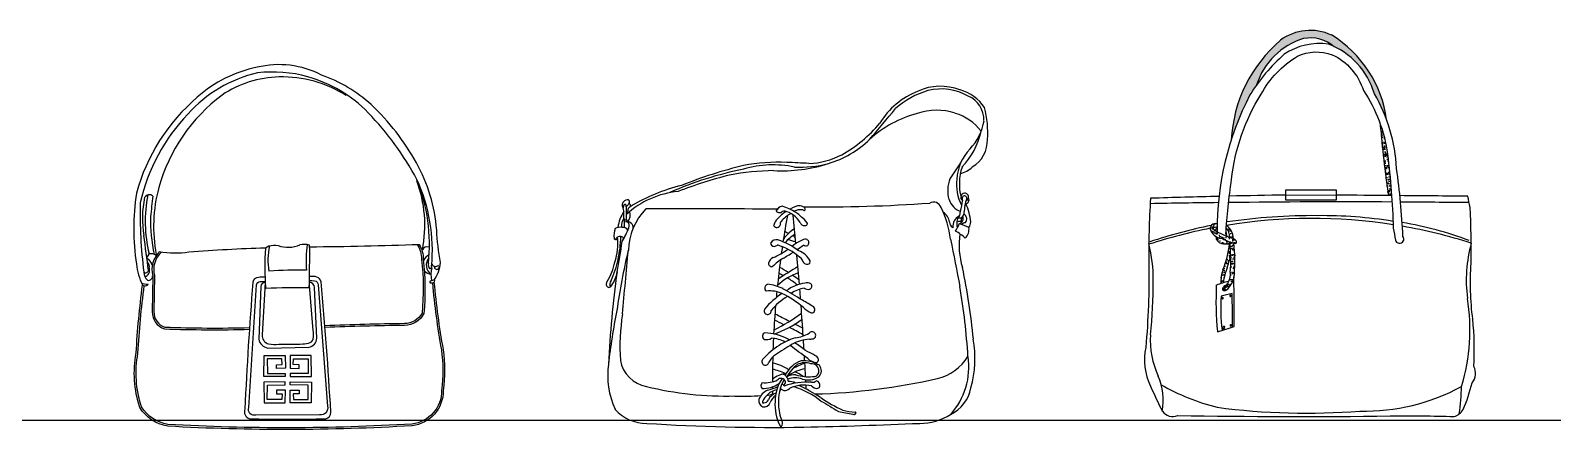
# Model space of a CAD drawing. Header units: inches. Extents: x 8.4 to 50.9, y 14.4 to 39.2.
# Drawn here: x 12.05 to 13.367, y 27.561 to 27.906 of the extents above; entities that cross this region are included whole.
import ezdxf

# ---------------------------------------------------------------- set-up
doc = ezdxf.new("R2010")
doc.units = ezdxf.units.IN
doc.header["$MEASUREMENT"] = 0
for name, color, linetype in [('02', 2, 'Continuous'), ('1', 1, 'Continuous'), ('8', 8, 'Continuous')]:
    doc.layers.add(name, color=color, linetype=linetype)
pattern_1 = [(37.5, (11.6608173, 27.088895), (-0.0001290104, 0.003946135), [0, -0.00311296, 0, -0.0034816, 0, -0.003328]), (7.5, (11.6608173, 27.088895), (0.003624503, 0.005779755), [0, -0.00167936, 0, -0.00280576, 0, -0.0010752]), (327.5, (11.6582982, 27.088895), (0.0063777625, 1.159e-05), [0, -0.001024, 0, -0.0036864, 0, -0.0048128]), (317.5, (11.658298, 27.088895), (0.006156547, 0.00179748), [0, -0.000512, 0, -0.00241664, 0, -0.0027648])]

msp = doc.modelspace()

# ---------------------------------------------------------------- hatches: boundary and pattern name
at = {"layer": '8'}
h = msp.add_hatch(dxfattribs=at)
h.set_pattern_fill('AR-SAND', color=256, scale=0.002048, style=0)
h.set_pattern_definition(pattern_1)
h.paths.add_polyline_path([(13.1314, 27.8976, 0.205825), (13.0886, 27.8112, -0.041599), (13.1049, 27.8504, -0.016168), (13.1106, 27.859, -0.246713), (13.1513, 27.899, -0.231985), (13.1779, 27.892, -0.212238), (13.2125, 27.8514, -0.043129), (13.2231, 27.8288, 0.226055), (13.1754, 27.9021, 0.273383)])
h = msp.add_hatch(dxfattribs=at)
h.set_pattern_fill('AR-SAND', color=256, scale=0.002048, style=0)
h.set_pattern_definition(pattern_1)
h.paths.add_polyline_path([(13.2176, 27.8252, 0.015561), (13.2247, 27.7633), (13.2274, 27.7633, 0.011616), (13.2239, 27.799, 0.053214)])
h = msp.add_hatch(dxfattribs=at)
h.set_pattern_fill('AR-SAND', color=256, scale=0.002048, style=0)
h.set_pattern_definition(pattern_1)
h.paths.add_polyline_path([(13.0738, 27.7334, -0.726538), (13.0765, 27.7387, -0.000061), (13.0765, 27.7388, 0.688561), (13.071, 27.7328, 0.242373), (13.0811, 27.7261, 0.052909), (13.0921, 27.7219, 0.704679), (13.0929, 27.7242, 0.187544), (13.0894, 27.7264, -0.04321)])
h.paths.add_polyline_path([(13.0845, 27.7375, 0.000873), (13.0844, 27.7355, -0.184902), (13.0872, 27.7272, 0.005834), (13.0894, 27.7264, -0.043328), (13.0903, 27.7262, 0.270775)], flags=17)
h.paths.add_polyline_path([(13.0874, 27.7234, -0.030868), (13.0811, 27.7261, -0.119457), (13.0752, 27.7282, 0.356149), (13.0803, 27.7218, 0.068662), (13.0873, 27.7215, -0.071472), (13.0815, 27.6989, 0.090903), (13.0795, 27.6871, -0.005181), (13.0821, 27.6879, -0.110062), (13.0826, 27.6922, 0.008596), (13.0883, 27.7114, 0.021982)])
h.paths.add_polyline_path([(13.0911, 27.7222, -0.017045), (13.0874, 27.7234, -0.049153), (13.0879, 27.6967, -0.258504), (13.0812, 27.6825, 0.038664), (13.0812, 27.682, -0.106655), (13.0844, 27.6816, 0.223544), (13.0915, 27.6954, 0.041507)])

# ---------------------------------------------------------------- linework, layer by layer
at = {"layer": '02'}
msp.add_line((13.1359, 27.7637), (13.1794, 27.7638), dxfattribs=at)
for points in [[(13.084, 27.7297, -0.020627), (13.089, 27.7771, -0.114222), (13.1145, 27.8509, -0.134134), (13.146, 27.8837, -0.201871), (13.1761, 27.8851, -0.20974), (13.203, 27.8541, -0.117435), (13.2239, 27.799, -0.020736), (13.2289, 27.7352, -0.000654), (13.2307, 27.7248, 1.241908), (13.2372, 27.7279, 0.02497), (13.2317, 27.7867, 0.118132), (13.2125, 27.8514, 0.234041), (13.1729, 27.8942, 0.185773), (13.1346, 27.8855, 0.072792), (13.1049, 27.8504, 0.12076), (13.0764, 27.732)], [(12.4048, 27.7054, -0.038297), (12.4014, 27.7335, 0.109478), (12.3838, 27.7915, 0.077694), (12.3447, 27.842, 0.097632), (12.3018, 27.8674, 0.182977), (12.246, 27.8742, 0.133848), (12.1943, 27.8483, 0.150105), (12.1416, 27.7653, 0.073277), (12.1416, 27.7039, 0.090266), (12.1469, 27.6859)], [(12.397, 27.7021, 0.132112), (12.3842, 27.7773, 0.066631), (12.3422, 27.8349, 0.133445), (12.2898, 27.8659, 0.102837), (12.2464, 27.8693, 0.15692), (12.1861, 27.8338, 0.133101), (12.1449, 27.7571, 0.133101)], [(12.3232, 27.8498, 0.146402), (12.2651, 27.8659, 0.141579), (12.2157, 27.8502, 0.165042), (12.161, 27.7702, 0.115819), (12.1588, 27.7122)], [(13.0781, 27.7626, 0.002234), (13.0189, 27.7609, 0.021437), (13.0175, 27.7043, -0.023809), (13.0148, 27.632, 0.169659), (13.0189, 27.5984, 0.012942), (13.0291, 27.5768, 0.346725), (13.0424, 27.5731, 0.007754), (13.2262, 27.5727, -0.010628), (13.2815, 27.5722, 0.179871), (13.2893, 27.5782, 0.043361), (13.297, 27.6014, 0.314807), (13.2985, 27.6155, 0.042008), (13.2976, 27.6564, -0.045928), (13.2962, 27.7048, 0.018191), (13.2953, 27.7531, -0.026787), (13.2935, 27.7627, 0.000017), (13.2346, 27.7632)], [(12.2532, 27.7179, 0.011797), (12.1871, 27.7143, -0.081551), (12.1614, 27.7146, 0.26168), (12.1557, 27.6939), (12.1553, 27.6628, 0.337238), (12.1659, 27.648, 0.01536), (12.2393, 27.6476, 0.01536)], [(12.2915, 27.719, 0.007276), (12.3862, 27.7211, -0.134739), (12.3898, 27.708, -0.048518), (12.3903, 27.6613, -0.272983), (12.3735, 27.651, 0.006691), (12.3048, 27.6492, 0.006691)], [(12.3844, 27.7211, -0.144477), (12.3883, 27.7079, -0.048272), (12.3888, 27.6617, -0.268324), (12.3735, 27.6525, 0.006691), (12.3047, 27.6507)], [(12.1633, 27.7143, 0.278877), (12.1572, 27.6941), (12.1568, 27.6628, 0.333437), (12.1662, 27.6495, 0.015317), (12.2393, 27.6491)], [(12.2529, 27.6927, 0.050723), (12.2472, 27.6925, 0.410026), (12.2423, 27.6883, 0.007864), (12.2354, 27.5786, 0.428407), (12.2394, 27.5703, 0.014868), (12.3054, 27.5703, 0.363622), (12.3098, 27.5759, 0.007245), (12.3015, 27.6888, 0.235519), (12.2977, 27.6928, 0.09152), (12.2913, 27.6933, 0.09152)], [(12.399, 27.6884, 0.021055), (12.4069, 27.6301, -0.064666), (12.4071, 27.5947, -0.380977), (12.3801, 27.5642, -0.029109), (12.1687, 27.5638, -0.220614), (12.1445, 27.5801, -0.125795), (12.1414, 27.6272, -0.018528), (12.1469, 27.6859)], [(12.3976, 27.6877, 0.020835), (12.4054, 27.6299, -0.064791), (12.4056, 27.5948, -0.381488), (12.38, 27.5657, -0.029092), (12.1689, 27.5653, -0.218627), (12.146, 27.5807, -0.125577), (12.1429, 27.627, -0.018444), (12.1484, 27.6853)], [(12.2913, 27.6898), (12.2935, 27.6899), (12.2958, 27.6895, -0.38744), (12.2988, 27.6861), (12.3068, 27.5812, -0.577581), (12.3001, 27.5737), (12.2449, 27.5735, -0.640835), (12.2389, 27.5799), (12.2454, 27.686, -0.309376), (12.2487, 27.6889, -0.053038), (12.253, 27.689)], [(12.2531, 27.6882, 0.352727), (12.2491, 27.6847), (12.2474, 27.6391, 0.305897), (12.2552, 27.6314), (12.2907, 27.6321, 0.35933), (12.2976, 27.64), (12.2957, 27.6838, 0.394845), (12.2912, 27.6883)], [(12.253, 27.6882), (12.2504, 27.6428, 0.372664), (12.2559, 27.635, 0.054097), (12.2648, 27.6347, 0.016111), (12.2855, 27.635, 0.096813), (12.2919, 27.6361, 0.318649), (12.2947, 27.6409, 0.094195), (12.2944, 27.6465), (12.2914, 27.6854)]]:
    msp.add_lwpolyline(points, format="xyb", dxfattribs=at)
for points in [[(13.1359, 27.7683), (13.1794, 27.7683), (13.1794, 27.7592), (13.1359, 27.7592)], [(12.2627, 27.6138), (12.2627, 27.617), (12.2677, 27.6172), (12.2675, 27.6222), (12.2548, 27.6222), (12.2549, 27.6095), (12.2703, 27.6093), (12.2703, 27.6068), (12.2518, 27.6069), (12.2522, 27.6249), (12.2704, 27.625), (12.2705, 27.6141)], [(12.2823, 27.6138), (12.2823, 27.617), (12.2773, 27.6172), (12.2774, 27.6222), (12.2902, 27.6222), (12.2901, 27.6095), (12.2747, 27.6093), (12.2747, 27.6068), (12.2932, 27.6069), (12.2928, 27.6249), (12.2746, 27.625), (12.2745, 27.6141)], [(12.2627, 27.5951), (12.2627, 27.5919), (12.2677, 27.5918), (12.2675, 27.5868), (12.2548, 27.5868), (12.2549, 27.5994), (12.2703, 27.5997), (12.2703, 27.6022), (12.2518, 27.602), (12.2522, 27.5841), (12.2704, 27.5839), (12.2705, 27.5949)], [(12.2823, 27.5951), (12.2823, 27.5919), (12.2773, 27.5918), (12.2774, 27.5868), (12.2902, 27.5868), (12.2901, 27.5994), (12.2747, 27.5997), (12.2747, 27.6022), (12.2932, 27.602), (12.2928, 27.5841), (12.2746, 27.5839), (12.2745, 27.5949)]]:
    msp.add_lwpolyline(points, close=True, dxfattribs=at)
msp.add_lwpolyline([(12.2561, 27.7196), (12.2532, 27.7179)], dxfattribs=at)
for centre, radius, start, end in [((13.1571, 27.8626), 0.0435, 65.2141, 126.3745), ((13.1223, 27.8154), 0.1017, 7.5805, 58.532), ((13.2105, 27.8047), 0.122, 130.4216, 176.9434), ((13.1691, 27.8403), 0.0614, 106.8462, 162.2817), ((13.1574, 27.8684), 0.0312, 49.111, 101.3538), ((12.8424, 27.7905), 0.0677, 111.3443, 148.5115), ((12.847, 27.7834), 0.0736, 106.301, 131.3919), ((12.8372, 27.8106), 0.0472, 69.0814, 114.3184), ((12.8379, 27.8092), 0.0463, 59.7697, 104.3972), ((12.8447, 27.8193), 0.0366, 33.3406, 75.1726), ((12.8522, 27.8285), 0.0226, 358.9688, 66.6445), ((11.3922, 28.996), 1.8212, 319.4426, 320.543), ((12.8337, 27.7872), 0.0499, 71.0686, 109.5571), ((12.7952, 27.8179), 0.0829, 355.8361, 15.005), ((12.6914, 27.9043), 0.1219, 299.7821, 319.9332), ((12.842, 27.739), 0.0984, 104.6844, 132.2191), ((12.8381, 27.7931), 0.0429, 36.9886, 74.0013), ((12.8283, 27.8359), 0.0472, 316.822, 350.4079), ((14.2158, 27.9077), 1.0016, 184.7233, 188.2894), ((12.7139, 27.8767), 0.0897, 287.0707, 313.6834), ((12.8096, 27.8325), 0.0642, 315.9368, 347.8069), ((12.8513, 27.8109), 0.0265, 300.3437, 2.0925), ((12.7211, 27.8573), 0.0663, 271.9257, 297.6436), ((12.8908, 27.776), 0.0394, 135.4099, 177.8733), ((12.7272, 27.4842), 0.3079, 101.289, 113.7905), ((12.7671, 27.3841), 0.4174, 103.9145, 111.635), ((12.6963, 27.5639), 0.221, 90.9017, 100.8822), ((12.6975, 27.623), 0.1691, 87.7471, 100.4836), ((12.6925, 27.6973), 0.0925, 78.6141, 106.0699), ((12.7, 27.9168), 0.1321, 266.8896, 287.7588), ((12.6646, 26.7385), 1.0542, 86.8041, 87.8497), ((12.7161, 27.8806), 0.0928, 266.7335, 285.0925), ((12.7296, 27.8656), 0.1453, 322.8502, 329.3823), ((12.901, 27.7733), 0.0475, 162.1325, 194.0838), ((12.8481, 27.8056), 0.0242, 284.9057, 313.5317), ((12.2447, 27.7211), 0.1504, 353.7082, 21.924), ((12.2802, 27.7375), 0.1109, 348.9851, 20.3394), ((12.6497, 27.6213), 0.1551, 103.6192, 121.4479), ((12.7621, 27.366), 0.4287, 104.5287, 110.753), ((12.8719, 27.7675), 0.0285, 158.6182, 195.7069), ((12.8889, 27.7724), 0.0378, 172.3687, 207.5592), ((12.5466, 27.748), 0.4018, 178.7025, 187.2901), ((12.2366, 27.7433), 0.0898, 168.1401, 189.3675), ((12.1527, 27.7595), 0.00455, 46.0513, 150.6663), ((12.2677, 27.7408), 0.1185, 168.769, 193.6637), ((12.8033, 27.6776), 0.653, 172.499, 174.0699), ((12.5655, 27.7549), 0.00378, 131.5494, 223.4672), ((12.5667, 27.7554), 0.00437, 81.3863, 147.4646), ((12.5463, 27.7727), 0.027, 314.9866, 322.3474), ((12.6177, 27.6897), 0.0775, 95.5606, 132.364), ((12.5657, 27.7578), 0.00249, 320.9499, 49.448), ((12.5673, 27.7545), 0.00178, 331.1405, 77.7842), ((12.7301, 29.1926), 1.4392, 269.5481, 273.895), ((12.8312, 27.7508), 0.00686, 19.5307, 119.3895), ((12.861, 27.7658), 0.0175, 200.0133, 247.8464), ((13.183, 27.6897), 0.3341, 167.9758, 169.6757), ((12.8581, 27.7622), 0.00323, 37.2103, 188.5356), ((12.857, 27.7613), 0.00218, 169.9412, 250.2385), ((12.8582, 27.7607), 0.00237, 86.2082, 215.886), ((12.9266, 27.7421), 0.0694, 165.8472, 175.8126), ((12.8576, 27.7607), 0.00244, 316.299, 71.7628), ((12.8581, 27.7596), 0.00375, 288.1633, 24.7382), ((12.8585, 27.762), 0.00305, 286.2256, 45.6788), ((13.186, 18.7866), 8.9712, 90.69262, 91.06882), ((13.186, 18.7866), 8.9712, 89.73301, 90.63606), ((13.2337, 21.1395), 6.6249, 90.84593, 91.26893), ((6.2103, -840.7221), 868.5137, 89.5370814, 89.5402278), ((13.186, 18.7866), 8.9712, 89.30744, 89.68614), ((12.301, 27.7437), 0.1473, 179.4676, 192.2544), ((12.5904, 27.7318), 0.0325, 146.488, 173.1495), ((12.5757, 27.7362), 0.0146, 148.6709, 181.9523), ((12.5662, 27.7529), 0.00353, 128.7834, 190.3645), ((12.5404, 27.7469), 0.023, 352.1031, 13.5482), ((12.5467, 27.7387), 0.0173, 349.4631, 16.9016), ((12.5646, 27.7437), 0.0014, 178.9616, 294.3734), ((12.5638, 27.7541), 0.0016, 343.3802, 83.0218), ((10.8269, 27.7235), 1.7388, 0.6234, 0.9918), ((12.5624, 27.7505), 0.00464, 311.3703, 15.9931), ((12.5572, 27.7471), 0.0116, 326.104, 12.6287), ((12.5708, 27.7497), 0.00441, 115.7852, 151.8276), ((12.6205, 27.7146), 0.0533, 135.6699, 178.6859), ((12.6077, 19.145), 8.6069, 89.4128, 90.1692), ((12.7212, 27.721), 0.0334, 121.7802, 144.0307), ((12.7021, 27.7465), 0.00788, 103.5119, 156.2805), ((12.6985, 27.7546), 0.00609, 234.1909, 277.7597), ((12.702, 27.7465), 0.00338, 85.3545, 142.5341), ((12.7181, 27.7267), 0.0234, 117.0038, 142.7132), ((12.6866, 27.71), 0.0462, 40.6705, 72.8119), ((13.4979, 27.6022), 0.8061, 169.7259, 171.3639), ((12.6966, 27.7282), 0.0225, 31.5979, 75.4582), ((12.7162, 27.7396), 0.0149, 91.0883, 127.4613), ((9.8155, 27.4539), 2.909, 5.2818, 5.7689), ((12.7163, 27.737), 0.014, 82.1424, 115.2157), ((12.7156, 27.7493), 0.0052, 28.1229, 86.5999), ((12.7192, 27.7515), 0.00109, 213.0687, 14.8199), ((12.7584, 27.7143), 0.0882, 7.3194, 26.0437), ((12.8335, 27.739), 0.0116, 7.076, 58.4176), ((12.8573, 27.7369), 0.00944, 114.7911, 188.5664), ((12.8615, 27.7392), 0.0103, 142.4535, 199.8953), ((12.8536, 27.7478), 0.00387, 252.3259, 350.6195), ((12.8453, 27.7496), 0.00908, 332.5109, 359.3935), ((12.852, 27.7435), 0.00487, 286.2464, 20.7366), ((12.8629, 27.74), 0.00821, 140.8626, 183.4755), ((12.8551, 27.743), 0.0048, 319.8353, 60.4132), ((12.8145, 27.736), 0.049, 5.2403, 24.1785), ((13.1584, 27.2871), 0.4564, 81.1227, 99.3168), ((13.1604, 27.2158), 0.5301, 89.679, 98.1506), ((13.1676, 27.3626), 0.3833, 80.8244, 90.6376), ((12.5742, 27.7284), 0.0195, 160.6049, 186.0749), ((12.5595, 27.7282), 0.00765, 74.3447, 119.5494), ((12.5626, 27.731), 0.00469, 29.2332, 102.6958), ((12.5206, 27.7511), 0.0494, 326.2651, 341.5454), ((12.5662, 27.7357), 0.00504, 48.1309, 117.6311), ((12.5642, 27.7407), 0.00223, 1.0054, 53.9293), ((12.5635, 27.7374), 0.00448, 334.3764, 48.1575), ((12.5663, 27.7356), 0.00503, 355.8693, 49.147), ((12.6698, 27.7467), 0.0252, 337.2091, 345.8917), ((12.6956, 27.7388), 0.00311, 215.1298, 340.796), ((12.7018, 27.7384), 0.00339, 133.3658, 192.1234), ((12.7291, 27.7053), 0.0344, 121.881, 143.8364), ((61.2951, 124.9965), 108.727, 243.453507, 243.455603), ((12.7191, 27.7409), 0.00349, 196.8002, 281.7721), ((12.7204, 27.739), 0.00164, 245.8316, 43.4997), ((12.8501, 27.7401), 0.00505, 175.6921, 244.9508), ((12.7863, 27.7691), 0.0736, 330.207, 335.6914), ((12.8329, 27.6999), 0.0369, 45.8582, 62.1337), ((12.8534, 27.7386), 0.00235, 54.6272, 121.5577), ((12.9174, 27.7205), 0.0642, 171.2457, 197.6181), ((12.8439, 27.6998), 0.0401, 63.599, 76.4663), ((12.8585, 27.7367), 0.00313, 86.3774, 153.1435), ((12.8506, 27.7344), 0.0113, 315.0911, 7.0697), ((12.8555, 27.7404), 0.00786, 323.5702, 0.4625), ((13.1584, 27.2871), 0.4564, 101.1, 107.9868), ((13.1628, 27.2884), 0.4583, 101.5171, 108.3848), ((13.0749, 27.7347), 0.00436, 68.7368, 206.936), ((13.0825, 27.7392), 0.0132, 209.0842, 263.581), ((13.076, 27.7357), 0.00312, 81.7241, 225.7234), ((13.1584, 27.2871), 0.4564, 100.3482, 100.7975), ((13.122, 27.8199), 0.099, 240.8963, 250.7932), ((13.0779, 27.7329), 0.00287, 121.0902, 182.3169), ((13.0786, 27.7291), 0.0062, 351.6376, 27.0078), ((13.075, 27.7276), 0.0122, 358.2738, 40.177), ((13.0777, 27.7268), 0.0126, 357.423, 57.5571), ((13.1879, 27.4428), 0.3011, 69.2423, 80.7014), ((13.1584, 27.2871), 0.4564, 72.4124, 80.1212), ((-17.4603, 23.7177), 29.8788, 7.65618, 7.71476), ((12.4685, 27.7023), 0.2159, 175.8609, 185.1436), ((12.3085, 27.7073), 0.0531, 166.5163, 190.2633), ((12.2619, 27.6861), 0.0339, 86.0714, 99.7453), ((12.2728, 27.7438), 0.0253, 250.1448, 294.0017), ((12.2867, 27.7053), 0.0158, 72.8176, 103.4299), ((12.3975, 27.7069), 0.1091, 172.6403, 184.3262), ((11.1623, 27.7102), 1.1292, 358.6368, 0.5168), ((12.3931, 27.7143), 0.00456, 70.9641, 152.6049), ((12.5567, 27.7274), 0.00225, 208.4573, 301.0574), ((12.5032, 27.7223), 0.0549, 342.4112, 5.3273), ((12.5596, 27.7243), 0.00358, 73.9137, 165.0692), ((12.3081, 27.7512), 0.2551, 347.7941, 353.7971), ((12.4707, 27.7286), 0.0899, 346.7949, 359.4773), ((12.5609, 27.7256), 0.00215, 3.797, 98.4104), ((12.695, 27.7195), 0.0056, 74.0525, 147.4595), ((12.6932, 27.7223), 0.00296, 175.978, 271.4066), ((12.669, 27.7666), 0.0615, 292.2987, 306.0965), ((12.69, 27.7318), 0.0129, 284.8774, 298.6916), ((12.6814, 27.671), 0.0517, 48.5578, 73.3746), ((12.6783, 27.6687), 0.0591, 52.2138, 71.9689), ((13.4979, 27.6022), 0.8061, 171.6647, 172.0862), ((12.7275, 27.7019), 0.0322, 119.9843, 140.3318), ((-663.3398, -2678.7885), 2789.6688, 75.9752346, 75.9753834), ((12.7441, 27.6712), 0.0598, 116.3883, 126.3475), ((12.7546, 27.7651), 0.0578, 219.0929, 222.0833), ((12.6158, 27.8597), 0.1731, 304.1449, 306.4713), ((12.72, 27.7219), 0.00376, 59.6122, 129.907), ((12.7208, 27.7233), 0.00345, 232.7107, 295.8778), ((12.7202, 27.7225), 0.00313, 313.343, 56.7506), ((15.2957, 28.1842), 2.4923, 190.6043, 191.5648), ((12.9122, 27.6934), 0.1089, 358.0664, 15.0586), ((13.0817, 27.7281), 0.00644, 179.3483, 257.7616), ((13.0851, 27.747), 0.0256, 259.2482, 274.9596), ((13.1061, 27.7761), 0.056, 243.4028, 255.5173), ((13.0059, 27.7303), 0.0818, 337.4462, 353.7986), ((12.9524, 27.7074), 0.1359, 355.4964, 6.7525), ((13.0883, 27.7209), 0.00566, 36.1172, 78.6055), ((12.93, 27.7062), 0.1618, 356.1752, 5.6824), ((13.0921, 27.7232), 0.00128, 272.0576, 52.7438), ((13.4156, 27.6899), 0.1236, 164.8434, 187.2464), ((12.1489, 27.7131), 0.00356, 296.6437, 355.2606), ((12.1464, 27.7008), 0.00922, 14.0156, 62.4791), ((12.1479, 27.7018), 0.00508, 343.89, 51.3178), ((12.1542, 27.7058), 0.00719, 50.6006, 103.5657), ((12.399, 27.7031), 0.00982, 115.4197, 155.5825), ((12.4018, 27.7031), 0.00946, 139.8381, 234.9571), ((12.4003, 27.7036), 0.00622, 170.5499, 213.6735), ((12.4003, 27.7054), 0.00344, 206.8396, 319.9491), ((12.375, 27.7078), 0.0298, 323.2129, 355.4373), ((12.5057, 27.7157), 0.0508, 328.1313, 348.721), ((12.4851, 27.7221), 0.0745, 334.2318, 349.0655), ((13.028, 27.6017), 0.4748, 166.0934, 172.486), ((2.1408, 28.6503), 10.4681, 354.57658, 354.87816), ((12.6965, 27.7023), 0.0085, 119.4928, 163.3425), ((12.6914, 27.7048), 0.00304, 182.0716, 280.6566), ((12.7327, 27.6605), 0.0581, 123.4502, 134.6187), ((13.4979, 27.6022), 0.8061, 172.4876, 174.1293), ((12.6158, 27.8597), 0.1731, 299.3704, 302.8078), ((9.8155, 27.4539), 2.909, 4.5879, 5.0863), ((12.7084, 27.6984), 0.0181, 27.8505, 70.2421), ((12.7142, 27.7062), 0.00377, 3.667, 67.2134), ((12.7215, 27.7078), 0.00384, 199.5184, 283.8127), ((12.7224, 27.7061), 0.00207, 271.816, 20.7583), ((12.5268, 27.869), 0.5832, 342.3569, 344.327), ((12.1496, 27.6991), 0.00263, 235.3767, 344.4068), ((12.1567, 27.6968), 0.00864, 178.596, 230.9421), ((12.1474, 27.6987), 0.00569, 284.8414, 18.2941), ((12.152, 27.6936), 0.00365, 257.961, 4.8906), ((12.2822, 27.3205), 0.3783, 88.9995, 93.9262), ((12.3969, 27.7036), 0.00826, 221.6184, 266.7799), ((12.3957, 27.7015), 0.00144, 245.228, 24.1537), ((12.4275, 27.6944), 0.0311, 168.0657, 188.8534), ((12.4015, 27.7015), 0.00207, 165.2841, 8.3617), ((13.4002, 27.5776), 0.8512, 171.9189, 177.3141), ((12.5274, 27.7026), 0.0306, 326.7587, 349.9686), ((12.7304, 27.6497), 0.0495, 108.8323, 133.675), ((12.8231, 27.5123), 0.2187, 119.9248, 125.2668), ((12.6642, 27.6246), 0.0787, 61.8954, 65.1169), ((12.4598, 27.3189), 0.4506, 56.9735, 58.0888), ((12.6642, 27.6246), 0.0787, 51.1978, 58.985), ((12.4598, 27.3189), 0.4506, 55.5197, 56.4248), ((12.3532, 27.5927), 0.5145, 5.1822, 12.1536), ((13.1127, 27.6877), 0.0331, 160.1133, 180.9461), ((13.0718, 27.6957), 0.0162, 305.702, 3.6776), ((13.092, 27.689), 0.00998, 161.2298, 186.3529), ((13.0733, 27.696), 0.0182, 307.562, 357.9658), ((10.1813, 27.6464), 2.91, 0.0744, 0.8903), ((12.1507, 27.6999), 0.0132, 249.9529, 272.8792), ((12.1491, 27.6894), 0.0042, 238.3681, 302.0979), ((12.1512, 27.6863), 0.000469, 295.7955, 58.9948), ((12.28, 26.9802), 0.7033, 89.0915, 92.1575), ((12.3959, 27.6883), 0.000599, 102.7519, 310.4175), ((12.3985, 27.6858), 0.0042, 73.1585, 131.3507), ((12.3973, 27.6902), 0.00249, 246.2158, 351.3644), ((12.5512, 27.6868), 0.00317, 138.9117, 242.7869), ((12.5501, 27.6869), 0.00302, 263.7678, 338.1161), ((12.5564, 27.6866), 0.00524, 143.2057, 205.8629), ((12.6884, 27.6833), 0.0033, 104.4138, 234.8361), ((12.7427, 27.6158), 0.0759, 124.1985, 139.3283), ((12.6895, 27.6538), 0.027, 66.8159, 96.3445), ((12.6829, 27.6439), 0.0429, 65.0657, 83.721), ((13.4979, 27.6022), 0.8061, 174.4589, 174.8239), ((12.6617, 27.5997), 0.0877, 49.5296, 64.0627), ((12.5119, 27.3442), 0.3877, 57.9444, 60.8243), ((12.7231, 27.6566), 0.031, 95.5241, 128.5658), ((12.7256, 27.6506), 0.0332, 100.7931, 122.1091), ((9.8155, 27.4539), 2.909, 4.3321, 4.5022), ((12.7226, 27.6874), 0.00526, 231.708, 285.6911), ((12.7221, 27.6833), 0.00468, 51.1015, 115.6828), ((12.7233, 27.6849), 0.00266, 285.2097, 50.0916), ((12.2905, 27.5892), 0.5715, 3.4974, 9.6063), ((12.6608, 27.6831), 0.3603, 353.5681, 1.0597), ((13.3855, 27.673), 0.31, 177.606, 185.073), ((13.118, 27.5643), 0.1287, 104.2422, 109.1293), ((13.1146, 27.5493), 0.1316, 100.9772, 105.2691), ((13.0848, 27.682), 0.00363, 95.715, 190.3665), ((13.0819, 27.6744), 0.0076, 70.8196, 95.1711), ((13.0827, 27.6838), 0.00277, 239.8209, 308.7756), ((8.9666, 27.6336), 4.1232, 0.2225, 0.6239), ((12.6876, 27.6635), 0.003, 144.0731, 264.8518), ((12.7336, 27.6285), 0.0556, 121.2317, 140.6083), ((13.4979, 27.6022), 0.8061, 175.3094, 177.0532), ((9.8155, 27.4539), 2.909, 3.7035, 4.222), ((12.6245, 27.509), 0.1885, 56.7941, 60.3572), ((12.7339, 27.6818), 0.0217, 225.0936, 247.0168), ((12.7257, 27.6647), 0.00288, 266.3041, 44.644), ((13.2353, 27.6661), 0.1557, 176.2646, 187.0709), ((13.0816, 27.6744), 0.000789, 99.3207, 221.0499), ((13.0812, 27.6746), 0.000692, 255.2645, 65.1062), ((13.0882, 27.6765), 0.000735, 105.9148, 209.0089), ((13.0879, 27.6763), 0.000444, 211.4216, 343.2707), ((13.0876, 27.6765), 0.000744, 337.0899, 64.3936), ((13.1271, 27.6472), 0.1681, 343.083, 9.2708), ((13.0717, 27.558), 0.5252, 168.3842, 173.4991), ((12.7474, 27.6325), 0.1875, 171.2935, 183.5898), ((12.6878, 27.6634), 0.0029, 261.2896, 8.6613), ((12.6127, 27.8081), 0.18, 296.4913, 305.4374), ((12.6644, 27.7268), 0.0881, 288.9483, 307.0152), ((12.4665, 27.1755), 0.531, 63.7218, 64.681), ((11.4084, 25.1289), 2.8396, 62.7979, 63.0803), ((11.4084, 25.1289), 2.8396, 62.5356, 62.6922), ((13.0885, 27.651), 0.00092, 162.3652, 251.917), ((13.0883, 27.6507), 0.000898, 36.1071, 139.3154), ((13.0877, 27.6514), 0.00127, 290.7606, 355.924), ((12.6862, 27.6416), 0.0031, 106.0358, 240.9545), ((12.6866, 27.647), 0.00832, 256.7272, 301.5406), ((12.6839, 27.6006), 0.044, 61.4552, 88.1308), ((12.6895, 27.6115), 0.0284, 62.2808, 87.1803), ((13.4979, 27.6022), 0.8061, 177.3311, 178.0207), ((12.7298, 27.5836), 0.0596, 107.6915, 122.8128), ((12.6658, 27.5618), 0.0868, 62.0372, 63.2335), ((12.4665, 27.1755), 0.531, 61.6889, 63.1554), ((12.7283, 27.5946), 0.0447, 95.6763, 115.8264), ((12.7094, 27.6662), 0.026, 274.958, 302.7183), ((9.8155, 27.4539), 2.909, 3.4738, 3.6329), ((12.7259, 27.6426), 0.00294, 55.9101, 144.3223), ((12.7242, 27.6487), 0.0096, 268.2059, 292.3866), ((12.7262, 27.6423), 0.00303, 303.6898, 64.1533), ((12.7712, 27.6226), 0.0958, 344.4813, 9.9556), ((13.0943, 27.6383), 0.0756, 176.6599, 204.3829), ((13.0231, 27.8408), 0.2025, 285.3785, 289.6848), ((13.0824, 27.6491), 0.000978, 134.894, 260.835), ((13.0824, 27.6493), 0.000839, 25.1728, 143.6379), ((13.0818, 27.6494), 0.00135, 288.5447, 10.1109), ((12.7315, 27.5794), 0.064, 122.0542, 138.0993), ((12.703, 27.6122), 0.0159, 122.7601, 154.004), ((12.9384, 27.261), 0.4387, 121.5475, 123.7918), ((-4.7416, 4.5489), 28.9373, 52.87846, 52.91609), ((12.6658, 27.5618), 0.0868, 51.045, 58.6025), ((12.6947, 27.5704), 0.0642, 58.1218, 66.4016), ((12.7273, 27.6205), 0.00457, 17.4778, 73.9194), ((12.6181, 27.6076), 0.0688, 171.7896, 204.9911), ((12.5879, 27.6258), 0.0281, 190.3729, 259.6763), ((12.6857, 27.6197), 0.00309, 128.6952, 240.974), ((12.6857, 27.6196), 0.00301, 240.3871, 351.2165), ((13.4979, 27.6022), 0.8061, 178.4625, 179.9982), ((12.6737, 27.5403), 0.0751, 67.1069, 75.9611), ((12.683, 27.5785), 0.041, 56.2708, 77.3582), ((12.7235, 27.5988), 0.0225, 107.5778, 156.0138), ((12.7311, 27.5928), 0.0301, 126.2618, 152.9507), ((12.7288, 27.5698), 0.0446, 101.189, 121.2267), ((12.1385, 28.9078), 1.4143, 293.8184, 294.2733), ((12.72, 27.6039), 0.0148, 70.0594, 116.9775), ((12.7193, 27.5962), 0.0242, 57.2231, 96.2811), ((9.8155, 27.4539), 2.909, 3.281, 3.3606), ((9.8155, 27.4539), 2.909, 3.0091, 3.2475), ((12.7311, 27.6319), 0.013, 227.423, 265.1859), ((12.7254, 27.6112), 0.00665, 357.228, 92.8211), ((12.7292, 27.6214), 0.00254, 289.0391, 12.3363), ((12.7266, 27.6118), 0.00752, 314.5186, 39.3432), ((12.824, 27.6474), 0.0437, 284.0198, 327.65), ((12.8006, 27.6149), 0.0611, 317.9671, 8.5825), ((12.6507, 27.8689), 0.279, 255.9307, 271.7538), ((12.6857, 27.5988), 0.00382, 133.6631, 220.4099), ((12.6829, 27.6222), 0.0259, 269.713, 304.3661), ((12.6855, 27.6261), 0.0247, 264.1281, 295.9155), ((12.7054, 27.5896), 0.0199, 95.0959, 132.9173), ((12.727, 27.5863), 0.0328, 145.0116, 181.8746), ((12.6993, 27.6013), 0.00393, 18.2233, 138.8783), ((12.7321, 27.5858), 0.0352, 148.6843, 185.6285), ((12.6997, 27.6031), 0.00568, 355.26, 88.3117), ((12.6892, 27.5888), 0.0162, 36.9791, 47.3341), ((12.6992, 27.6023), 0.00388, 308.7763, 3.9408), ((12.7221, 27.5426), 0.0594, 86.6518, 109.6686), ((12.7104, 27.5974), 0.0109, 81.2929, 124.1268), ((12.7115, 27.586), 0.0196, 71.5052, 108.6884), ((12.7061, 27.5921), 0.0105, 58.1774, 93.9454), ((12.7189, 27.5712), 0.0282, 76.2955, 116.1358), ((12.7031, 27.5879), 0.0243, 51.4004, 70.6026), ((12.7226, 27.6423), 0.0357, 252.8831, 276.4144), ((12.6431, 27.4504), 0.1651, 56.8203, 64.2758), ((12.7227, 27.6212), 0.0174, 253.2596, 301.9646), ((9.8155, 27.4539), 2.909, 2.9173, 2.9556), ((9.8155, 27.4539), 2.909, 2.7986, 2.8659), ((12.7266, 27.6064), 0.00463, 257.8871, 313.6487), ((12.7308, 27.6036), 0.00719, 224.0931, 266.394), ((12.7273, 27.6115), 0.00478, 261.6539, 352.0388), ((12.7133, 28.1426), 0.5511, 271.5834, 282.7159), ((12.729, 27.5992), 0.00397, 349.3572, 78.0683), ((12.7304, 27.599), 0.00253, 268.5812, 347.6856), ((12.9751, 27.5857), 0.0547, 350.6925, 23.0741), ((13.1205, 27.7604), 0.1854, 240.0638, 256.2842), ((13.2039, 27.7529), 0.176, 268.7444, 298.5145), ((13.0338, 27.6073), 0.2543, 352.5759, 357.9535), ((12.6671, 27.8198), 0.23, 268.0345, 273.6895), ((12.6856, 27.5857), 0.00559, 166.7678, 247.0457), ((12.694, 27.5816), 0.0149, 115.7093, 158.9301), ((12.6992, 27.5784), 0.0173, 102.8219, 157.7008), ((12.684, 27.5888), 0.00484, 272.7273, 332.827), ((12.684, 27.6116), 0.0213, 277.608, 291.9771), ((12.6779, 27.6367), 0.0428, 283.0901, 295.5678), ((12.6983, 27.5821), 0.011, 109.0275, 155.9462), ((12.704, 27.5788), 0.0152, 128.9195, 158.5345), ((13.4979, 27.6022), 0.8061, 180.3058, 180.4213), ((13.4979, 27.6022), 0.8061, 180.5754, 180.7387), ((12.7326, 27.582), 0.0386, 175.1466, 207.4713), ((12.6868, 27.6047), 0.0154, 316.3835, 326.0669), ((12.7032, 27.5993), 0.00492, 220.9153, 251.75), ((12.7024, 27.5998), 0.00523, 261.9776, 321.2183), ((12.6852, 27.5223), 0.0798, 52.4994, 71.3964), ((12.811, 27.7036), 0.1387, 236.0425, 245.2074), ((13.6236, 29.0557), 1.7184, 238.8142, 239.4025), ((12.832, 27.603), 0.0321, 295.6911, 349.2232), ((12.5827, 27.6023), 0.036, 221.1838, 270.6109), ((12.6838, 27.5845), 0.000709, 141.9535, 308.0958), ((12.6846, 27.5859), 0.00546, 257.4668, 343.703), ((12.7317, 27.5827), 0.0346, 180.504, 204.3763), ((12.7792, 27.7083), 0.1352, 257.0443, 262.4363), ((12.7655, 27.6248), 0.0488, 254.9222, 267.4519), ((12.7624, 27.5755), 0.00161, 231.1072, 340.7576), ((12.7634, 27.5754), 0.000709, 327.6535, 92.9022), ((12.819, 27.6166), 0.0503, 270.2579, 302.3038), ((13.1537, 28.1563), 0.5812, 262.3639, 274.57), ((12.6939, 29.3422), 1.7794, 266.4308, 270.8025), ((12.6995, 27.5647), 0.0012, 203.4185, 273.227), ((12.695, 27.5665), 0.00547, 326.1369, 19.6863), ((12.6226, 32.0542), 4.4922, 271.2277, 272.5095)]:
    msp.add_arc(centre, radius, start, end, dxfattribs=at)
at = {"layer": '1'}
msp.add_line((8.7087, 27.5691), (29.0349, 27.5691), dxfattribs=at)

doc.saveas('drawing.dxf')
